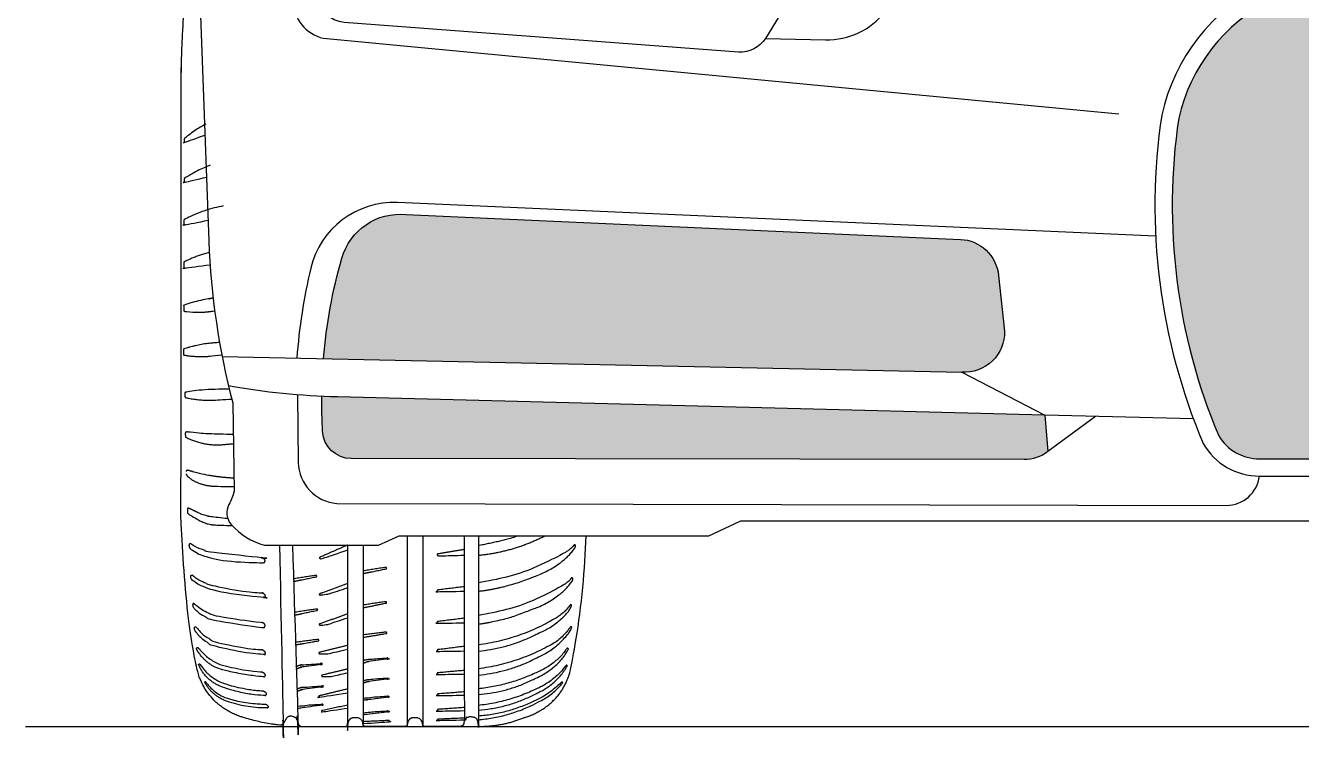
# Model space of a CAD drawing. Header units: millimetres. Extents: x 281 to 9184, y 473 to 5401.
# Drawn here: x 6842 to 7931, y 3580 to 4199 of the extents above; entities that cross this region are included whole.
import ezdxf

# ---------------------------------------------------------------- set-up
doc = ezdxf.new("R2010")
doc.units = ezdxf.units.MM
doc.layers.add('CAR_dwgmodels.com', color=250, linetype='Continuous')

# ---------------------------------------------------------------- blocks, each defined once
blk = doc.blocks.new('Bugatti Chiron_front_dwgmodels.com')
h = blk.add_hatch()
h.set_pattern_fill('HONEY', color=0, scale=3.99341)
h.set_pattern_definition([(0, (-11583.468, -7439.365), (19.018614, 10.980402), [12.679076, -25.358152]), (120, (-11583.468, -7439.365), (-19.018614, 10.980402), [12.679076, -25.358152]), (60, (-11583.468, -7439.365), (4e-08, 21.960804), [-25.358152, 12.679076])])
h.paths.add_polyline_path([(181.4, 518.4, 0.22451), (102.4, 619.4, 0.083501), (0, 640.6, 0.083501), (-102.4, 619.4, 0.22451), (-181.4, 518.4, 0.137645), (-147.3, 247.7, 0.262894), (-112.5, 228.1), (0, 228.1), (112.5, 228.1, 0.262894), (147.3, 247.7, 0.137645)])
edge = h.paths.add_edge_path(flags=16)
edge.add_ellipse((2.8, 523.7), major_axis=(56.1, 0), ratio=0.507125, start_angle=0, end_angle=360)
h.paths.add_polyline_path([(895.5, 399.1, 0.362153), (840.6, 436.4), (367.7, 415.2, 0.370875), (335.1, 384.5), (330.1, 336.8, 0.446586), (366.5, 302.1), (911.1, 313.6, 0.049028)])
h.paths.add_polyline_path([(912.6, 281.3, -0.005416), (899.3, 280.8), (295.5, 265.4), (293, 234.2, 0.160956), (313.4, 227.5), (887.5, 228.3, 0.39713), (911.9, 251.4, 0.016815)])
h.paths.add_polyline_path([(-335.1, 384.5, 0.370875), (-367.7, 415.2), (-840.6, 436.4, 0.362153), (-895.5, 399.1, 0.049028), (-911.1, 313.6), (-366.5, 302.1, 0.446586), (-330.1, 336.8)])
h.paths.add_polyline_path([(-295.5, 265.4), (-899.3, 280.8, -0.005416), (-912.6, 281.3, 0.016815), (-911.9, 251.4, 0.39713), (-887.5, 228.3), (-313.4, 227.5, 0.160956), (-293, 234.2)])
at = {"color": 0}
for points in [[(-1023.3, 798.1), (-1009, 414, 0.055051), (-988.5, 275.7), (-987.4, 200.4, -0.064736), (-991.8, 189.1, 0.315381), (-989.8, 172, 0.146453), (-961.5, 154.4), (-864.3, 154.4), (-846.6, 162.4), (-582.4, 162.4), (-555, 175.2), (0, 175.2), (555, 175.2), (582.4, 162.4), (846.6, 162.4), (864.3, 154.4), (961.5, 154.4, 0.146453), (989.8, 172, 0.315381), (991.8, 189.1, -0.064736), (987.4, 200.4), (988.5, 275.7, 0.055051), (1009, 414), (1023.3, 798.1, 0.233802)], [(-303.6, 657), (-901.3, 696.3, 0.431696), (-938.2, 661.9, 0.012993), (-937.3, 618.3, 0.332894), (-911.3, 586.6), (-232.6, 522.2)], [(-483.6, 668.8), (-534.1, 586.5, -0.280898), (-556.9, 574.9), (-893.4, 600.1, -0.372234), (-916, 622.8), (-920.9, 691.7)], [(-534.1, 586.5), (-482.8, 585.3, 0.238161), (-432, 609.4), (-400.3, 663.4)], [(-201, 418), (-848, 446.5, 0.359874), (-922, 390.6, 0.039041), (-933.9, 314, 10.438986)], [(-911.1, 313.6, -0.049028), (-895.5, 399.1, -0.362153), (-840.6, 436.4), (-367.7, 415.2, -0.370875), (-335.1, 384.5), (-330.1, 336.8, -0.446586), (-366.5, 302.1)], [(-997.6, 315.4), (-366.5, 302.1), (-295.5, 265.4), (-899.3, 280.8, -0.037806), (-992.1, 290.2, -11.294186)], [(-933.4, 282.6), (-932.6, 225, 0.387652), (-899.7, 190.1), (-140.8, 188.4, 0.379191), (-112.5, 213.4)], [(-252.3, 264.3), (-293, 234.2, -0.160956), (-313.4, 227.5), (-887.5, 228.3, -0.39713), (-911.9, 251.4, -0.016815), (-912.6, 281.3, -0.016815)]]:
    blk.add_lwpolyline(points, format="xyb", dxfattribs=at)
for points in [[(0, 655.3, 0.084445), (-108.4, 632.9, 0.226526), (-195.9, 521.1, 0.138389), (-160.5, 241.1, 0.268366), (-112.5, 213.4), (0, 213.4), (112.5, 213.4, 0.268366), (160.5, 241.1, 0.138389), (195.9, 521.1, 0.226526), (108.4, 632.9, 0.084445)], [(0, 640.6, 0.083501), (-102.4, 619.4, 0.22451), (-181.4, 518.4, 0.137645), (-147.3, 247.7, 0.262894), (-112.5, 228.1), (0, 228.1), (112.5, 228.1, 0.262894), (147.3, 247.7, 0.137645), (181.4, 518.4, 0.22451), (102.4, 619.4, 0.083501)]]:
    blk.add_lwpolyline(points, format="xyb", close=True, dxfattribs=at)
for points in [[(-168.9, 262.2), (-295.5, 265.4), (-293, 234.2)], [(-877.4, 154.4), (-877.4, 1.7)], [(-839.6, 162.4), (-839.6, 1.7)]]:
    blk.add_lwpolyline(points, dxfattribs=at)
for points, weights in [([(-1019.2, 689.1), (-1032.3, 623.9), (-1032.6, 557.4)], [0.999969618129, 0.995722822172, 1]), ([(-779, 145.9), (-749, 148.7), (-722.4, 162.4)], [1, 0.969355436309, 0.976833639195]), ([(-744.5, 162.4), (-761.5, 157.2), (-779, 154.1)], [0.995294654197, 0.995639703194, 1])]:
    blk.add_rational_spline(points, weights, degree=2, dxfattribs=at)
for points, weights, knots in [([(-948.7, 154.4), (-947.5, 78.4), (-945.5, 2.3), (-946.4, 0.8), (-948.3, 1), (-964.3, 2.8), (-979.6, 7.6), (-1012.6, 17.1), (-1019.1, 49.5), (-1032.3, 114.9), (-1032.6, 181.6), (-1032.6, 371.6), (-1032.6, 561.6)], [0.999916038208, 0.999947071252, 1, 0.838727377102, 1, 0.994648638073, 1, 0.855380874957, 1, 0.995707577092, 1, 1, 1], [0.035887, 0.035887, 0.035887, 0.045246, 0.045246, 1.196955, 1.196955, 1.403955, 1.403955, 2.492976, 2.492976, 2.678352, 2.678352, 3.678352, 3.678352, 3.678352]), ([(-1011.6, 513.4), (-1021.2, 508.4), (-1029.3, 501.5), (-1029.9, 501.2), (-1029.9, 500.5), (-1030, 499.7), (-1030.1, 498.8), (-1030.1, 498.1), (-1029.3, 498), (-1020.9, 501.1), (-1012.3, 504.1)], [1, 0.993642595606, 1, 0.833062499826, 1, 1, 1, 0.759534861251, 1, 0.999766171605, 0.999656581403], [0, 0, 0, 0.22564, 0.22564, 1.39799, 1.39799, 2.39799, 2.39799, 3.814387, 3.814387, 3.836681, 3.836681, 3.836681]), ([(-1007.7, 478.4), (-1019.3, 474.2), (-1029.3, 467.4), (-1029.9, 467.1), (-1029.9, 466.4), (-1030, 465.6), (-1030.1, 464.7), (-1030.1, 464), (-1029.3, 463.9), (-1020.1, 465.9), (-1011, 468.2)], [1, 0.991998878796, 1, 0.833062499826, 1, 1, 1, 0.759534861251, 1, 0.999525192346, 0.999316436108], [0, 0, 0, 0.253169, 0.253169, 1.42552, 1.42552, 2.42552, 2.42552, 3.841917, 3.841917, 3.874544, 3.874544, 3.874544]), ([(-996.7, 443.7), (-1014.2, 440.4), (-1029.8, 432.1), (-1030.4, 431.8), (-1030.3, 431.2), (-1030.3, 429.7), (-1030.2, 428.3), (-1030.2, 427.6), (-1029.5, 427.5), (-1019.5, 429.4), (-1009.6, 431.5)], [1, 0.9880012965, 1, 0.833062499826, 1, 1, 1, 0.759534861251, 1, 0.999478910078, 0.999273891808], [0, 0, 0, 0.310133, 0.310133, 1.482483, 1.482483, 2.482483, 2.482483, 3.89888, 3.89888, 3.934442, 3.934442, 3.934442]), ([(-1008.5, 403.8), (-1011.7, 403.1), (-1014.8, 402.3), (-1022.6, 399.7), (-1029.9, 396), (-1030.6, 395.7), (-1030.3, 395), (-1030.3, 393.3), (-1030.2, 391.5), (-1030.2, 390.7), (-1029.5, 390.6), (-1018.7, 392.1), (-1007.9, 393.6)], [0.996111277269, 0.997716084163, 1, 0.997349136701, 1, 0.712181542932, 1, 1, 1, 0.759534861251, 1, 0.99999831095, 0.999999753545], [0.29883, 0.29883, 0.29883, 0.351017, 0.351017, 0.496675, 0.496675, 2.053066, 2.053066, 3.053066, 3.053066, 4.469463, 4.469463, 4.473002, 4.473002, 4.473002]), ([(-1005.3, 365), (-1005.5, 365), (-1005.7, 365), (-1018.2, 363.4), (-1029.9, 359.1), (-1030.6, 358.8), (-1030.3, 358.2), (-1030.3, 356.4), (-1030.2, 354.6), (-1030.2, 353.9), (-1029.5, 353.8), (-1017.8, 352.2), (-1006.2, 353.9), (-1005, 354), (-1003.9, 354.2)], [0.99986176071, 0.999929855268, 1, 0.992914718409, 1, 0.712181542932, 1, 1, 1, 0.759534861251, 1, 0.989891013094, 1, 0.999925346962, 0.999858795525], [0.19317, 0.19317, 0.19317, 0.196035, 0.196035, 0.434256, 0.434256, 1.990647, 1.990647, 2.990647, 2.990647, 4.407044, 4.407044, 4.691664, 4.691664, 4.697357, 4.697357, 4.697357]), ([(-999.7, 327.2), (-1002.8, 327), (-1005.8, 326.8), (-1018.3, 325.7), (-1030.2, 321.8), (-1030.9, 321.6), (-1030.6, 320.9), (-1030.7, 319.1), (-1030.7, 317.3), (-1030.7, 316.6), (-1030, 316.5), (-1018.4, 314.5), (-1006.7, 315.7), (-1002.3, 316.2), (-997.8, 316.7)], [0.998594205802, 0.999144692285, 1, 0.992914718409, 1, 0.712181542933, 1, 1, 1, 0.759534861252, 1, 0.989891013094, 1, 0.999708592555, 0.999540631147], [0.161103, 0.161103, 0.161103, 0.196035, 0.196035, 0.434256, 0.434256, 1.990647, 1.990647, 2.990647, 2.990647, 4.407044, 4.407044, 4.691664, 4.691664, 4.713888, 4.713888, 4.713888]), ([(-991.5, 287.6), (-1010.1, 288), (-1028.5, 284.9), (-1029.3, 284.8), (-1029.4, 284), (-1029.4, 282.6), (-1029.3, 281.2), (-1029.4, 280.5), (-1028.7, 280.3), (-1017.2, 277.6), (-1005.5, 278.1), (-997.4, 278.4), (-989.3, 279)], [0.994437689678, 0.992465484123, 1, 0.760181353812, 1, 1, 1, 0.75953486125, 1, 0.989891013094, 1, 0.999473993054, 0.99935020163], [0.11421, 0.11421, 0.11421, 0.309409, 0.309409, 1.723817, 1.723817, 2.723817, 2.723817, 4.140215, 4.140215, 4.424835, 4.424835, 4.46495, 4.46495, 4.46495]), ([(-988.1, 248.8), (-996.2, 249.1), (-1004.2, 249.2), (-1015.8, 249.4), (-1027.3, 251.1), (-1027.9, 251.2), (-1028.4, 250.8), (-1029, 250.5), (-1029.1, 249.9), (-1029, 248.6), (-1029, 247.3), (-1029, 246.7), (-1028.5, 246.4), (-1022, 243.2), (-1014.9, 241.5), (-1006.2, 239.4), (-997.2, 240.2), (-992.6, 240.6), (-988, 241)], [0.999742262679, 0.999771538973, 1, 0.997691818502, 1, 0.91727748751, 1, 0.91727748751, 1, 1, 1, 0.900533402192, 1, 0.993597732845, 1, 0.985593036732, 1, 1, 1], [2.691608, 2.691608, 2.691608, 2.719836, 2.719836, 2.85575, 2.85575, 3.674964, 3.674964, 4.494177, 4.494177, 5.494177, 5.494177, 6.39378, 6.39378, 6.620215, 6.620215, 6.960118, 6.960118, 7.231385, 7.231385, 7.231385]), ([(-987.6, 211.5), (-988.7, 211.6), (-989.7, 211.7), (-998.2, 212.2), (-1006.5, 213.5), (-1014.5, 214.8), (-1022.2, 217), (-1024.5, 217.7), (-1026.9, 218.3), (-1028, 218.4), (-1028.4, 217.4)], [0.999906463541, 0.999948865899, 1, 0.998815601992, 1, 0.99799696112, 1, 1, 1, 0.810058209192, 1], [4.423043, 4.423043, 4.423043, 4.428953, 4.428953, 4.526303, 4.526303, 4.652911, 4.652911, 5.652911, 5.652911, 6.906001, 6.906001, 6.906001]), ([(-1028.3, 215.2), (-1028.1, 214), (-1027.2, 213.2), (-1023.8, 210.1), (-1019.5, 208.2), (-1012.6, 205.2), (-1005.1, 204.8), (-996.3, 204.4), (-987.5, 204.5)], [1, 0.943697737034, 1, 0.98699875895, 1, 0.981816354796, 1, 0.999004311894, 0.999324693302], [0, 0, 0, 0.674321, 0.674321, 0.997178, 0.997178, 1.379162, 1.379162, 1.451727, 1.451727, 1.451727]), ([(-992.8, 177.1), (-999.7, 177.7), (-1006.4, 178.6), (-1012.5, 179.4), (-1018, 182.1), (-1021.9, 184), (-1025.9, 185.9), (-1026.4, 186.2), (-1026.8, 185.9), (-1027.3, 185.6), (-1027.3, 185.1), (-1027.2, 183.9), (-1027.2, 182.6), (-1027.1, 181.4), (-1026.1, 180.8), (-1022.2, 178.7), (-1018.5, 176.4), (-1011.7, 172.1), (-1003.5, 171.7), (-996.3, 171.4), (-989.2, 171.2)], [0.999056093989, 0.999223168512, 1, 0.9863349295, 1, 1, 1, 0.867797454115, 1, 0.867797454115, 1, 1, 1, 0.903607588202, 1, 0.999490695569, 1, 0.965414913836, 1, 0.999645494998, 0.999549226972], [0, 0, 0, 0.049395, 0.049395, 0.380409, 0.380409, 1.380409, 1.380409, 2.420496, 2.420496, 3.460584, 3.460584, 4.460584, 4.460584, 5.345941, 5.345941, 5.409775, 5.409775, 5.937307, 5.937307, 5.969449, 5.969449, 5.969449]), ([(-1025.9, 154.8), (-1025.9, 154.1), (-1025.8, 153.5), (-1025.7, 152.3), (-1024.7, 151.5), (-1018.5, 146.5), (-1010.6, 144.5), (-986.7, 138.4), (-961.9, 139.7), (-960.6, 140.1), (-961, 141.4), (-961.7, 143.7), (-964.1, 143.8), (-984.8, 145.1), (-1005.3, 148.3), (-1015.7, 149.9), (-1024.4, 155.5), (-1024.9, 155.8), (-1025.4, 155.5), (-1025.9, 155.3), (-1025.9, 154.7)], [1, 1, 1, 0.919056697366, 1, 0.975810165277, 1, 0.987797374292, 1, 0.713917491547, 1, 0.822744244013, 1, 0.998894428896, 1, 0.97656761193, 1, 0.850761440909, 1, 0.850761440909, 1], [0, 0, 0, 1, 1, 1.810232, 1.810232, 2.251031, 2.251031, 2.563793, 2.563793, 4.115232, 4.115232, 5.32438, 5.32438, 5.418435, 5.418435, 5.85225, 5.85225, 6.958978, 6.958978, 8.065706, 8.065706, 8.065706]), ([(-937.6, 154.4), (-935.8, 78.7), (-932.8, 3), (-932.8, 4.5), (-933.4, 5.7), (-934, 6.9), (-935.1, 7.5), (-936.6, 8.3), (-938.3, 8.6), (-941.4, 9.2), (-942.9, 6.6), (-944.2, 4.5), (-945.5, 2.3)], [0.999802543073, 0.999875360317, 1, 0.977485251874, 1, 0.949736783996, 1, 0.988827039566, 1, 0.810784355272, 1, 1, 1], [0.054861, 0.054861, 0.054861, 0.069259, 0.069259, 0.494463, 0.494463, 1.131268, 1.131268, 1.430518, 1.430518, 2.681129, 2.681129, 3.681129, 3.681129, 3.681129]), ([(-932.8, 3), (-932.9, 0.2), (-929.9, 0), (-910.9, 0), (-892, 0), (-890.5, 0.3), (-890.5, 1.7), (-890.5, 78), (-890.5, 154.4)], [1, 0.726394675246, 1, 1, 1, 0.77938310391, 1, 1, 1], [0, 0, 0, 1.51547, 1.51547, 2.51547, 2.51547, 3.869701, 3.869701, 4.284985, 4.284985, 4.284985]), ([(-890.5, 154.6), (-902.3, 149.4), (-914.1, 144.2), (-914.6, 143.9), (-914.4, 143.4), (-914.3, 142.9), (-913.7, 143), (-910.1, 143.7), (-906.7, 144.9), (-898.6, 147.5), (-890.5, 150.4)], [1, 1, 1, 0.747500126312, 1, 0.747500126312, 1, 0.997782159507, 1, 0.999952193936, 1], [0, 0, 0, 1, 1, 2.453011, 2.453011, 3.906023, 3.906023, 4.039249, 4.039249, 4.058805, 4.058805, 4.058805]), ([(-779, 1), (-779, 4), (-780.5, 6.6), (-785.6, 9.9), (-790.7, 6.5), (-790.8, 84.4), (-790.9, 162.4)], [1, 0.97110070048, 1, 0.822997235662, 1, 1, 1], [0, 0, 0, 0.481992, 0.481992, 1.69025, 1.69025, 2.119709, 2.119709, 2.119709]), ([(-779, 162.4), (-779, 81.7), (-779, 1), (-778.6, 0), (-777.5, 0), (-757.7, 0.1), (-739.6, 7.6), (-706.6, 17.1), (-700.1, 49.5), (-688.9, 105.4), (-687, 162.4)], [1, 1, 1, 0.82180479402, 1, 0.979126052308, 1, 0.855380874957, 1, 0.996328234337, 0.998938171747], [0, 0, 0, 0.437916, 0.437916, 1.650366, 1.650366, 2.059726, 2.059726, 3.148747, 3.148747, 3.307319, 3.307319, 3.307319]), ([(-779, 115.3), (-776.8, 115.5), (-774.5, 115.8), (-752.6, 118.9), (-732.3, 127.4), (-718.5, 132), (-707.3, 140.9), (-701.2, 145.7), (-696.7, 152), (-696.1, 153), (-696.1, 154.1), (-696.1, 154.6), (-696.6, 154.8), (-697.1, 154.9), (-697.4, 154.5), (-700.6, 150.5), (-705.2, 148.2), (-739.3, 127.9), (-779, 122.5)], [1, 0.999960163169, 1, 0.991085719544, 1, 0.983716763148, 1, 0.989905744715, 1, 0.955111849133, 1, 0.814244632344, 1, 0.814244632344, 1, 0.977459968993, 1, 0.978494323273, 1], [0, 0, 0, 0.017852, 0.017852, 0.285098, 0.285098, 0.646513, 0.646513, 0.930925, 0.930925, 1.532444, 1.532444, 2.771183, 2.771183, 4.009922, 4.009922, 4.435365, 4.435365, 4.850896, 4.850896, 4.850896]), ([(-790.9, 150.8), (-802.2, 148.9), (-813.5, 147), (-814.2, 146.9), (-814.2, 146.3), (-814.1, 145.6), (-813.4, 145.6), (-802.1, 145), (-790.9, 145.9)], [1, 1, 1, 0.740922978544, 1, 0.740922978544, 1, 0.997600703458, 1], [0, 0, 0, 1, 1, 2.472705, 2.472705, 3.945411, 3.945411, 4.083982, 4.083982, 4.083982]), ([(-877.4, 130.5), (-875.8, 130.6), (-874.3, 130.9), (-866, 132.6), (-857.7, 134.3), (-857.2, 134.4), (-857.3, 134.9), (-857.3, 135.5), (-857.9, 135.4), (-859, 135.4), (-860.1, 135.3), (-868.7, 133.9), (-877.4, 132.5)], [1, 0.996971792778, 1, 1, 1, 0.731965341552, 1, 0.731965341552, 1, 0.999802463564, 1, 1, 1], [0, 0, 0, 0.155685, 0.155685, 1.155685, 1.155685, 2.654874, 2.654874, 4.154062, 4.154062, 4.193816, 4.193816, 5.193816, 5.193816, 5.193816]), ([(-1024.4, 128), (-1024.3, 127.4), (-1024.3, 126.8), (-1023.9, 125.4), (-1022.7, 124.4), (-1017.1, 120.3), (-1010.6, 117.7), (-986.7, 111), (-961.9, 109.8), (-960.6, 110.2), (-961, 111.5), (-961.7, 113.8), (-964.1, 113.9), (-985.1, 114.9), (-1005.3, 120.1), (-1015.2, 122.5), (-1022.9, 128.8), (-1023.4, 129.1), (-1023.9, 128.8), (-1024.4, 128.5), (-1024.4, 128)], [1, 1, 1, 0.965666739407, 1, 0.992955824987, 1, 0.993357406783, 1, 0.713917491547, 1, 0.822744244013, 1, 0.994253670322, 1, 0.974765921219, 1, 0.850761440909, 1, 0.850761440909, 1], [0, 0, 0, 1, 1, 1.525597, 1.525597, 1.763125, 1.763125, 1.993776, 1.993776, 3.545215, 3.545215, 4.754363, 4.754363, 4.968873, 4.968873, 5.419126, 5.419126, 6.525854, 6.525854, 7.632582, 7.632582, 7.632582]), ([(-937, 123.7), (-935.5, 123.7), (-934, 124.1), (-925.7, 125.8), (-917.4, 127.5), (-916.8, 127.6), (-916.9, 128.1), (-917, 128.6), (-917.5, 128.6), (-918.6, 128.6), (-919.7, 128.5), (-928.4, 127.1), (-937.1, 125.7)], [1, 0.996971792778, 1, 1, 1, 0.731965341552, 1, 0.731965341552, 1, 0.999802463564, 1, 1, 1], [0, 0, 0, 0.155685, 0.155685, 1.155685, 1.155685, 2.654874, 2.654874, 4.154062, 4.154062, 4.193816, 4.193816, 5.193816, 5.193816, 5.193816]), ([(-890.5, 121.7), (-902.4, 117.4), (-914.3, 113.1), (-914.9, 112.9), (-914.7, 112.4), (-914.5, 111.9), (-914, 112), (-908.7, 112.2), (-903.6, 113.9), (-897, 116), (-890.5, 118.3)], [1, 1, 1, 0.747500126313, 1, 0.747500126313, 1, 0.988752313136, 1, 0.999968375714, 1], [0, 0, 0, 1, 1, 2.453011, 2.453011, 3.906023, 3.906023, 4.206274, 4.206274, 4.222179, 4.222179, 4.222179]), ([(-779, 87.3), (-777.9, 87.4), (-776.8, 87.5), (-754.9, 90.6), (-734.6, 99.2), (-720.8, 103.7), (-709.5, 112.6), (-703.4, 117.5), (-699, 123.8), (-698.3, 124.7), (-698.4, 125.9), (-698.4, 126.4), (-698.9, 126.5), (-699.3, 126.7), (-699.7, 126.3), (-702.9, 122.3), (-707.5, 119.9), (-740.5, 100.2), (-779, 94.5)], [1, 0.999990252122, 1, 0.991085719544, 1, 0.983716763148, 1, 0.989905744715, 1, 0.955111849133, 1, 0.814244632344, 1, 0.814244632344, 1, 0.977459968993, 1, 0.979450128996, 1], [0, 0, 0, 0.008831, 0.008831, 0.276077, 0.276077, 0.637492, 0.637492, 0.921904, 0.921904, 1.523423, 1.523423, 2.762162, 2.762162, 4.000901, 4.000901, 4.426344, 4.426344, 4.832503, 4.832503, 4.832503]), ([(-790.9, 119.1), (-802.2, 117.7), (-813.5, 116.3), (-814.2, 116.2), (-814.1, 115.5), (-814.1, 114.9), (-813.4, 114.8), (-802.1, 115), (-790.8, 115.2)], [1, 1, 1, 0.740922978544, 1, 0.740922978544, 1, 0.999998874916, 1], [0, 0, 0, 1, 1, 2.472705, 2.472705, 3.945411, 3.945411, 3.948411, 3.948411, 3.948411]), ([(-1022.8, 103.8), (-1022.7, 103.2), (-1022.7, 102.6), (-1022.2, 101.1), (-1021.1, 100.1), (-1015.1, 93.9), (-1006.7, 91.3), (-984.7, 85.7), (-961.9, 84.5), (-960.6, 85), (-961, 86.3), (-961.7, 88.5), (-964.1, 88.6), (-985.1, 89.6), (-1005.3, 94.9), (-1014.5, 97.9), (-1021.3, 104.5), (-1021.8, 104.8), (-1022.3, 104.6), (-1022.8, 104.3), (-1022.8, 103.7)], [1, 1, 1, 0.965666739407, 1, 0.967671877212, 1, 0.994409398804, 1, 0.713917491547, 1, 0.822744244013, 1, 0.994253670322, 1, 0.972417368476, 1, 0.850761440909, 1, 0.850761440909, 1], [0, 0, 0, 1, 1, 1.525597, 1.525597, 2.035529, 2.035529, 2.24711, 2.24711, 3.798549, 3.798549, 5.007697, 5.007697, 5.222208, 5.222208, 5.69304, 5.69304, 6.799768, 6.799768, 7.906495, 7.906495, 7.906495]), ([(-936.2, 95), (-934.6, 95.1), (-933.1, 95.4), (-924.8, 97.2), (-916.5, 98.9), (-916, 99), (-916.1, 99.5), (-916.2, 100), (-916.7, 100), (-917.8, 99.9), (-918.9, 99.8), (-927.6, 98.5), (-936.2, 97.1)], [1, 0.996971792778, 1, 1, 1, 0.731965341552, 1, 0.731965341552, 1, 0.999802463564, 1, 1, 1], [0, 0, 0, 0.155685, 0.155685, 1.155685, 1.155685, 2.654874, 2.654874, 4.154062, 4.154062, 4.193816, 4.193816, 5.193816, 5.193816, 5.193816]), ([(-877.4, 101.1), (-867.6, 103.1), (-857.7, 105.1), (-857.2, 105.2), (-857.3, 105.8), (-857.4, 106.3), (-857.9, 106.2), (-859, 106.2), (-860.1, 106.1), (-868.8, 104.7), (-877.5, 103.4)], [1, 1, 1, 0.731965341552, 1, 0.731965341552, 1, 0.999802463564, 1, 1, 1], [0, 0, 0, 1, 1, 2.499189, 2.499189, 3.998377, 3.998377, 4.038131, 4.038131, 5.038131, 5.038131, 5.038131]), ([(-779, 64.1), (-752.5, 66.6), (-729.2, 78.8), (-713.8, 84.7), (-703.1, 96.8), (-700.8, 99.7), (-699.4, 103), (-699.4, 103.5), (-699.9, 103.6), (-700.4, 103.8), (-700.7, 103.4), (-706.3, 95.7), (-714.8, 91.2), (-744.6, 74), (-779, 69.4)], [1, 0.980057078575, 1, 0.970160397488, 1, 0.989971546554, 1, 0.814244632344, 1, 0.814244632344, 1, 0.975006071312, 1, 0.979518209266, 1], [0, 0, 0, 0.400096, 0.400096, 0.889905, 0.889905, 1.173387, 1.173387, 2.412126, 2.412126, 3.650865, 3.650865, 4.098961, 4.098961, 4.504445, 4.504445, 4.504445]), ([(-890.5, 95.9), (-902.4, 91.6), (-914.3, 87.4), (-914.9, 87.1), (-914.7, 86.6), (-914.5, 86.1), (-914, 86.2), (-908.7, 86.4), (-903.6, 88.1), (-897, 90.3), (-890.5, 92.6)], [1, 1, 1, 0.747500126313, 1, 0.747500126313, 1, 0.988752313136, 1, 0.999968375714, 1], [0, 0, 0, 1, 1, 2.453011, 2.453011, 3.906023, 3.906023, 4.206274, 4.206274, 4.222179, 4.222179, 4.222179]), ([(-790.8, 92.2), (-802.1, 90.8), (-813.4, 89.4), (-814.1, 89.3), (-814.1, 88.6), (-814.1, 87.9), (-813.4, 87.9), (-802.1, 88.1), (-790.8, 88.3)], [1, 1, 1, 0.740922978544, 1, 0.740922978544, 1, 0.999998874916, 1], [0, 0, 0, 1, 1, 2.472705, 2.472705, 3.945411, 3.945411, 3.948411, 3.948411, 3.948411]), ([(-1021.3, 83.9), (-1021.3, 83.3), (-1021.2, 82.7), (-1020.6, 81.2), (-1019.6, 80), (-1013.5, 71.5), (-1003.3, 68.1), (-983, 62.8), (-961.9, 61.2), (-960.6, 61.7), (-961, 63), (-961.7, 65.2), (-964.1, 65.4), (-983.5, 66.7), (-1002.3, 71.7), (-1013.2, 75.5), (-1019.8, 84.7), (-1020.3, 85), (-1020.8, 84.7), (-1021.3, 84.4), (-1021.3, 83.9)], [1, 1, 1, 0.988320696078, 1, 0.949082850752, 1, 0.99526166614, 1, 0.713917491548, 1, 0.822744244013, 1, 0.9951177834, 1, 0.952646951877, 1, 0.850761440909, 1, 0.850761440909, 1], [0, 0, 0, 1, 1, 1.305969, 1.305969, 1.946938, 1.946938, 2.141711, 2.141711, 3.69315, 3.69315, 4.902298, 4.902298, 5.100009, 5.100009, 5.717951, 5.717951, 6.824679, 6.824679, 7.931407, 7.931407, 7.931407]), ([(-877.4, 75.9), (-867.5, 77.5), (-857.5, 79.2), (-857, 79.3), (-857, 79.8), (-857.1, 80.3), (-857.7, 80.3), (-858.8, 80.2), (-859.9, 80.2), (-868.7, 79), (-877.5, 77.9)], [1, 1, 1, 0.731965341553, 1, 0.731965341553, 1, 0.999802463564, 1, 1, 1], [0, 0, 0, 1, 1, 2.499189, 2.499189, 3.998377, 3.998377, 4.038131, 4.038131, 5.038131, 5.038131, 5.038131]), ([(-779, 43.7), (-752.5, 46.2), (-729.2, 58.4), (-713.6, 65.2), (-703, 78.1), (-700.7, 80.9), (-699.3, 84.2), (-699.3, 84.7), (-699.8, 84.9), (-700.3, 85), (-700.6, 84.6), (-706.2, 76.3), (-714.8, 70.8), (-744.6, 53.6), (-779, 49)], [1, 0.980057078575, 1, 0.972115796323, 1, 0.989971546554, 1, 0.814244632344, 1, 0.814244632344, 1, 0.978012391708, 1, 0.979518209266, 1], [0, 0, 0, 0.400096, 0.400096, 0.873507, 0.873507, 1.156989, 1.156989, 2.395728, 2.395728, 3.634467, 3.634467, 4.054645, 4.054645, 4.460128, 4.460128, 4.460128]), ([(-1019.4, 66.4), (-1018.7, 63.5), (-1016.5, 61.5), (-1010.5, 52.8), (-1000.2, 49.1), (-981.5, 43.8), (-961.9, 42.2), (-960.6, 42.7), (-961, 44), (-961.7, 46.2), (-964.1, 46.4), (-982, 47.7), (-999.2, 52.7), (-1010.8, 57.3), (-1018, 67.2), (-1018.4, 67.5), (-1018.9, 67.2), (-1019.4, 66.9), (-1019.4, 66.4)], [1, 0.960807226966, 1, 0.950558531774, 1, 0.994488328913, 1, 0.713917491548, 1, 0.822744244013, 1, 0.994245264205, 1, 0.959824882583, 1, 0.850761440909, 1, 0.850761440909, 1], [0, 0, 0, 0.561794, 0.561794, 1.193327, 1.193327, 1.403408, 1.403408, 2.954847, 2.954847, 4.163995, 4.163995, 4.378662, 4.378662, 4.9475, 4.9475, 6.054228, 6.054228, 7.160956, 7.160956, 7.160956]), ([(-935.3, 69.6), (-933.8, 69.6), (-932.3, 70), (-923.9, 71.4), (-915.4, 72.9), (-914.9, 73), (-915, 73.5), (-915.1, 74), (-915.6, 74), (-916.7, 73.9), (-917.8, 73.9), (-926.6, 72.7), (-935.4, 71.6)], [1, 0.996971792778, 1, 1, 1, 0.731965341552, 1, 0.731965341552, 1, 0.999802463564, 1, 1, 1], [0, 0, 0, 0.155685, 0.155685, 1.155685, 1.155685, 2.654874, 2.654874, 4.154062, 4.154062, 4.193816, 4.193816, 5.193816, 5.193816, 5.193816]), ([(-890.5, 69), (-902.6, 66), (-914.8, 63.1), (-915.3, 62.9), (-915.2, 62.4), (-915.1, 61.8), (-914.5, 61.9), (-909.3, 61.5), (-904.1, 62.6), (-897.3, 64.1), (-890.5, 65.7)], [1, 1, 1, 0.747500126313, 1, 0.747500126313, 1, 0.988752313136, 1, 0.999968375714, 1], [0, 0, 0, 1, 1, 2.453011, 2.453011, 3.906023, 3.906023, 4.206274, 4.206274, 4.222179, 4.222179, 4.222179]), ([(-790.8, 68.2), (-802.1, 66.8), (-813.4, 65.4), (-814.1, 65.3), (-814.1, 64.7), (-814.1, 64), (-813.3, 63.9), (-802.1, 64.1), (-790.8, 64.3)], [1, 1, 1, 0.740922978544, 1, 0.740922978544, 1, 0.999998874916, 1], [0, 0, 0, 1, 1, 2.472705, 2.472705, 3.945411, 3.945411, 3.948411, 3.948411, 3.948411]), ([(-779, 27.2), (-752.4, 29.1), (-729.2, 41.5), (-715, 47.7), (-705.9, 59.8), (-703.6, 62.6), (-702.2, 65.9), (-702.2, 66.4), (-702.7, 66.6), (-703.2, 66.7), (-703.5, 66.3), (-713.3, 52.4), (-729.5, 45.8), (-753, 34.8), (-779, 32)], [1, 0.97598701928, 1, 0.96609200742, 1, 0.989971546554, 1, 0.814244632344, 1, 0.814244632344, 1, 0.958508796668, 1, 0.985647326625, 1], [0, 0, 0, 0.439178, 0.439178, 0.961491, 0.961491, 1.244974, 1.244974, 2.483713, 2.483713, 3.722452, 3.722452, 4.300596, 4.300596, 4.639855, 4.639855, 4.639855]), ([(-877.4, 56.3), (-874.9, 56.9), (-872.3, 57.2), (-864.4, 57.9), (-856.6, 58.3), (-856.2, 58.3), (-856.1, 57.8), (-856.1, 57.4), (-856.5, 57.4), (-864.3, 56.4), (-872, 55.4), (-874.9, 54.8), (-877.4, 53.4)], [1, 0.997307196089, 1, 0.999541983395, 1, 0.724433758444, 1, 0.724433758444, 1, 0.999979024382, 1, 0.985905227632, 1], [0, 0, 0, 0.146806, 0.146806, 0.207341, 0.207341, 1.728508, 1.728508, 3.249676, 3.249676, 3.26263, 3.26263, 3.59882, 3.59882, 3.59882]), ([(-1017.7, 52.6), (-1012.3, 39.4), (-998.5, 33.9), (-980.4, 27.2), (-961, 26.2), (-959.6, 26.6), (-960, 27.9), (-960.7, 30.1), (-963.2, 30.3), (-980.9, 31.3), (-997.5, 37.2), (-1009.6, 42.1), (-1016.4, 52.9), (-1016.7, 53.3), (-1017.2, 53.2), (-1017.7, 53.1), (-1017.7, 52.6)], [1, 0.921659113865, 1, 0.987515543741, 1, 0.713917491547, 1, 0.822744244013, 1, 0.989280777237, 1, 0.952054873684, 1, 0.815767935877, 1, 0.815767935877, 1], [0, 0, 0, 0.796923, 0.796923, 1.113283, 1.113283, 2.664722, 2.664722, 3.87387, 3.87387, 4.16697, 4.16697, 4.788795, 4.788795, 6.022276, 6.022276, 7.255757, 7.255757, 7.255757]), ([(-934.7, 50.9), (-932.2, 52.4), (-929.3, 52.4), (-921.4, 53.2), (-913.6, 53.5), (-913.1, 53.5), (-913.1, 53.1), (-913.1, 52.7), (-913.5, 52.7), (-921.3, 51.6), (-929, 50.7), (-932, 50.1), (-934.6, 48.5)], [1, 0.965888013098, 1, 0.999541983395, 1, 0.724433758446, 1, 0.724433758446, 1, 0.999979024382, 1, 0.984825636621, 1], [0, 0, 0, 0.523891, 0.523891, 0.584425, 0.584425, 2.105593, 2.105593, 3.62676, 3.62676, 3.639714, 3.639714, 3.988574, 3.988574, 3.988574]), ([(-890.5, 48.9), (-901.4, 46.3), (-912.3, 43.7), (-912.8, 43.5), (-912.7, 43), (-912.6, 42.4), (-912, 42.5), (-906.7, 42.1), (-901.6, 43.2), (-896, 44.5), (-890.5, 45.7)], [1, 1, 1, 0.747500126312, 1, 0.747500126312, 1, 0.988752313136, 1, 0.999979009105, 1], [0, 0, 0, 1, 1, 2.453011, 2.453011, 3.906023, 3.906023, 4.206274, 4.206274, 4.219232, 4.219232, 4.219232]), ([(-790.8, 47.7), (-802.1, 46.7), (-813.4, 45.7), (-814.1, 45.6), (-814.1, 44.9), (-814, 44.3), (-813.3, 44.2), (-802, 44.4), (-790.8, 44.6)], [1, 1, 1, 0.740922978544, 1, 0.740922978544, 1, 0.999998874916, 1], [0, 0, 0, 1, 1, 2.472705, 2.472705, 3.945411, 3.945411, 3.948411, 3.948411, 3.948411]), ([(-779, 13.9), (-752.4, 15.8), (-729.2, 28.2), (-712.2, 35.6), (-703.3, 51.3), (-703.1, 51.7), (-703.5, 52), (-703.9, 52.2), (-704.2, 51.9), (-713.9, 38.6), (-729.5, 31.9), (-753, 20.7), (-779, 17.8)], [1, 0.97598701928, 1, 0.948926152622, 1, 0.748425796817, 1, 0.748425796817, 1, 0.963593647669, 1, 0.984942218236, 1], [0, 0, 0, 0.439178, 0.439178, 1.081142, 1.081142, 2.531364, 2.531364, 3.981586, 3.981586, 4.522913, 4.522913, 4.870427, 4.870427, 4.870427]), ([(-1012.5, 37.6), (-1007.2, 27.6), (-996.7, 22.6), (-978.7, 15.5), (-959.2, 15.7), (-958.7, 15.7), (-958.5, 16.1), (-958.2, 16.5), (-958.3, 16.9), (-959.2, 18.9), (-961.4, 19), (-979.2, 19.1), (-996, 24.9), (-1005.8, 29.3), (-1011.7, 38), (-1011.9, 38.2), (-1012.2, 38.1), (-1012.5, 37.9), (-1012.5, 37.6)], [1, 0.948808883651, 1, 0.979487385951, 1, 0.900606414491, 1, 0.900606414491, 1, 0.845623970348, 1, 0.985685263202, 1, 0.959726904181, 1, 0.807282309142, 1, 0.807282309142, 1], [0, 0, 0, 0.642706, 0.642706, 1.048496, 1.048496, 1.947763, 1.947763, 2.84703, 2.84703, 3.973157, 3.973157, 4.311967, 4.311967, 4.881502, 4.881502, 6.14403, 6.14403, 7.406557, 7.406557, 7.406557]), ([(-934, 31.8), (-931.4, 33.2), (-928.5, 33.3), (-920.7, 34), (-912.8, 34.4), (-912.4, 34.4), (-912.4, 34), (-912.4, 33.6), (-912.8, 33.5), (-920.5, 32.5), (-928.3, 31.5), (-931.3, 30.9), (-933.9, 29.4)], [1, 0.965888013098, 1, 0.999541983395, 1, 0.724433758445, 1, 0.724433758445, 1, 0.999979024382, 1, 0.984825636621, 1], [0, 0, 0, 0.523891, 0.523891, 0.584425, 0.584425, 2.105593, 2.105593, 3.62676, 3.62676, 3.639714, 3.639714, 3.988574, 3.988574, 3.988574]), ([(-877.4, 38.8), (-874.8, 39.8), (-872, 40.1), (-864.2, 40.9), (-856.3, 41.2), (-855.9, 41.2), (-855.9, 40.8), (-855.8, 40.4), (-856.3, 40.3), (-864, 39.3), (-871.7, 38.3), (-874.8, 38), (-877.4, 36.5)], [1, 0.991134922733, 1, 0.999541983395, 1, 0.724433758445, 1, 0.724433758445, 1, 0.999979024382, 1, 0.980698145987, 1], [0, 0, 0, 0.266506, 0.266506, 0.327041, 0.327041, 1.848208, 1.848208, 3.369376, 3.369376, 3.38233, 3.38233, 3.775921, 3.775921, 3.775921]), ([(-779, 5.6), (-751.8, 7.9), (-728, 20.7), (-715.6, 26.5), (-707.1, 37.1), (-706.9, 37.5), (-707.3, 37.7), (-707.7, 38), (-708, 37.7), (-717.4, 28.1), (-729.8, 22.4), (-752.9, 10.7), (-779, 8.7)], [1, 0.977892474258, 1, 0.973391764575, 1, 0.748425796816, 1, 0.748425796816, 1, 0.982788539794, 1, 0.979759311616, 1], [0, 0, 0, 0.421326, 0.421326, 0.883729, 0.883729, 2.333951, 2.333951, 3.784173, 3.784173, 4.155776, 4.155776, 4.558857, 4.558857, 4.558857]), ([(-890.5, 31.9), (-902.6, 29), (-914.8, 26), (-915.3, 25.9), (-915.2, 25.3), (-915.1, 24.8), (-914.5, 24.9), (-902.4, 26.1), (-890.5, 28.7)], [1, 1, 1, 0.747500126313, 1, 0.747500126313, 1, 0.998413154286, 1], [0, 0, 0, 1, 1, 2.453011, 2.453011, 3.906023, 3.906023, 4.018709, 4.018709, 4.018709]), ([(-877.4, 23.9), (-874.7, 24.3), (-872, 24.7), (-864.1, 25.4), (-856.3, 25.8), (-855.8, 25.8), (-855.8, 25.4), (-855.8, 25), (-856.2, 24.9), (-864, 23.9), (-871.7, 22.9), (-874.6, 22.7), (-877.4, 22.1)], [1, 0.999973036256, 1, 0.999541983395, 1, 0.724433758445, 1, 0.724433758445, 1, 0.999979024382, 1, 0.998242864671, 1], [0, 0, 0, 0.014687, 0.014687, 0.075221, 0.075221, 1.596389, 1.596389, 3.117556, 3.117556, 3.13051, 3.13051, 3.24909, 3.24909, 3.24909]), ([(-790.7, 29.4), (-802, 28.6), (-813.3, 27.7), (-814, 27.7), (-814, 27), (-814, 26.3), (-813.3, 26.2), (-802, 26.4), (-790.7, 26.6)], [1, 1, 1, 0.740922978545, 1, 0.740922978545, 1, 0.999998874916, 1], [0, 0, 0, 1, 1, 2.472705, 2.472705, 3.945411, 3.945411, 3.948411, 3.948411, 3.948411]), ([(-933.4, 17.1), (-930.6, 17.5), (-927.9, 17.8), (-920.1, 18.6), (-912.2, 18.9), (-911.8, 18.9), (-911.8, 18.5), (-911.7, 18.1), (-912.2, 18.1), (-919.9, 17), (-927.6, 16.1), (-930.5, 15.6), (-933.3, 15)], [1, 0.999973036256, 1, 0.999541983395, 1, 0.724433758445, 1, 0.724433758445, 1, 0.999979024382, 1, 0.999330975844, 1], [0, 0, 0, 0.014687, 0.014687, 0.075221, 0.075221, 1.596389, 1.596389, 3.117556, 3.117556, 3.13051, 3.13051, 3.203673, 3.203673, 3.203673]), ([(-890.5, 18.1), (-901.5, 15.8), (-912.5, 13.4), (-912.8, 13.2), (-912.7, 12.8), (-912.7, 12.5), (-912.3, 12.4), (-901.3, 13.4), (-890.5, 15.6)], [1, 1, 1, 0.798315592447, 1, 0.798315592447, 1, 0.998222350893, 1], [0, 0, 0, 1, 1, 2.292606, 2.292606, 3.585213, 3.585213, 3.704483, 3.704483, 3.704483]), ([(-877.4, 11.5), (-874.7, 11.9), (-872, 12.1), (-864.1, 12.9), (-856.3, 13.2), (-855.8, 13.2), (-855.8, 12.8), (-855.8, 12.4), (-856.2, 12.4), (-864, 11.3), (-871.7, 10.4), (-874.6, 10.1), (-877.4, 9.8)], [1, 0.9995328289, 1, 0.999541983395, 1, 0.724433758445, 1, 0.724433758445, 1, 0.999979024382, 1, 0.999830226999, 1], [0, 0, 0, 0.061136, 0.061136, 0.121671, 0.121671, 1.642838, 1.642838, 3.164006, 3.164006, 3.17696, 3.17696, 3.213814, 3.213814, 3.213814]), ([(-790.7, 16.1), (-802, 15.3), (-813.3, 14.5), (-814, 14.4), (-814, 13.7), (-814, 13), (-813.3, 13), (-802, 13.2), (-790.7, 13.4)], [1, 1, 1, 0.740922978545, 1, 0.740922978545, 1, 0.999998874916, 1], [0, 0, 0, 1, 1, 2.472705, 2.472705, 3.945411, 3.945411, 3.948411, 3.948411, 3.948411]), ([(-790.7, 6.5), (-791, 4.5), (-791.4, 2.5), (-791.8, 0.2), (-794.2, 0), (-809.6, 0), (-825, 0), (-826.5, 0.3), (-826.5, 1.7), (-826.6, 3.9), (-828, 5.6), (-829.6, 7.5), (-832.1, 7.4), (-832.6, 7.4), (-833, 7.4), (-833.5, 7.4), (-834, 7.4), (-836.5, 7.5), (-838.1, 5.6), (-839.5, 3.9), (-839.6, 1.7), (-839.6, 0.3), (-841.1, 0), (-847, 0), (-853, 0), (-864.5, 0), (-875.9, 0), (-877.4, 0.3), (-877.4, 1.7), (-877.5, 3.9), (-878.9, 5.6), (-880.5, 7.5), (-883, 7.4), (-883.5, 7.4), (-884, 7.4), (-884.4, 7.4), (-884.9, 7.4), (-887.4, 7.5), (-889, 5.6), (-890.4, 3.9), (-890.5, 1.7)], [1, 0.999733923068, 1, 0.79052651169, 1, 1, 1, 0.77938310391, 1, 0.952243140479, 1, 0.904115732421, 1, 1, 1, 1, 1, 0.904115732421, 1, 0.952243140479, 1, 0.77938310391, 1, 1, 1, 1, 1, 0.77938310391, 1, 0.952243140479, 1, 0.904115732421, 1, 1, 1, 1, 1, 0.904115732421, 1, 0.952243140479, 1], [0, 0, 0, 0.046138, 0.046138, 1.364394, 1.364394, 2.364394, 2.364394, 3.718626, 3.718626, 4.339218, 4.339218, 5.222199, 5.222199, 6.222199, 6.222199, 7.222199, 7.222199, 8.105181, 8.105181, 8.725773, 8.725773, 10.080005, 10.080005, 11.080005, 11.080005, 12.080005, 12.080005, 13.434236, 13.434236, 14.054829, 14.054829, 14.93781, 14.93781, 15.93781, 15.93781, 16.93781, 16.93781, 17.820791, 17.820791, 18.441384, 18.441384, 18.441384]), ([(-877.4, 2.4), (-866.4, 3.1), (-855.4, 3.9), (-855.1, 4), (-855, 4.2), (-854.8, 4.5), (-855, 4.7), (-855.2, 5), (-855.5, 5), (-866.5, 4.5), (-877.4, 4)], [1, 0.999998927523, 1, 0.861888775417, 1, 0.861888775417, 1, 0.861888775417, 1, 1, 1], [0, 0, 0, 0.002929, 0.002929, 1.066556, 1.066556, 2.130184, 2.130184, 3.193811, 3.193811, 4.193811, 4.193811, 4.193811]), ([(-790.7, 7.1), (-802, 6.6), (-813.3, 6.1), (-813.6, 6.1), (-813.8, 5.8), (-813.9, 5.5), (-813.8, 5.3), (-813.6, 5), (-813.3, 5.1), (-802, 5.2), (-790.7, 5.5)], [1, 1, 1, 0.861888775418, 1, 0.861888775418, 1, 0.861888775418, 1, 0.999998874916, 1], [0, 0, 0, 1, 1, 2.063627, 2.063627, 3.127255, 3.127255, 4.190882, 4.190882, 4.193882, 4.193882, 4.193882])]:
    blk.add_rational_spline(points, weights, degree=2, knots=knots, dxfattribs=at)
blk.add_open_spline([(-826.5, 162.4), (-826.5, 82), (-826.5, 1.7)], degree=2, dxfattribs=at)

msp = doc.modelspace()

# ---------------------------------------------------------------- linework, layer by layer
at = {"layer": 'CAR_dwgmodels.com', "color": 5}
msp.add_lwpolyline([(6841.8, 3601.1), (8007.2, 3601.1), (9172.5, 3601.1)], dxfattribs=at)

# ---------------------------------------------------------------- block references
at = {"layer": 'CAR_dwgmodels.com'}
msp.add_blockref('Bugatti Chiron_front_dwgmodels.com', (8007.2, 3601.1), dxfattribs=at)

doc.saveas('drawing.dxf')
